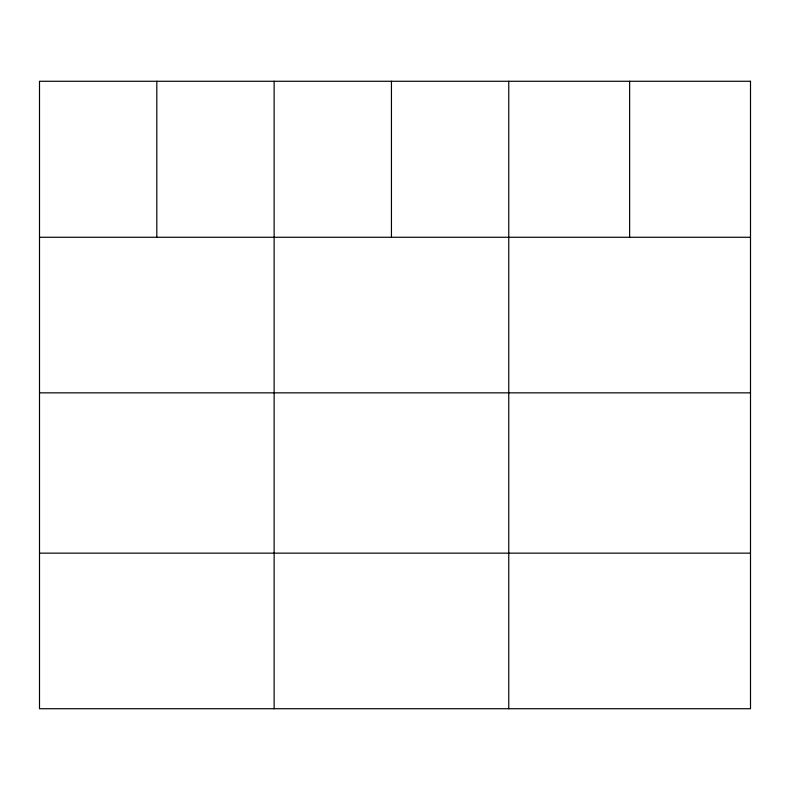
<?xml version="1.0" encoding="UTF-8"?>
<svg xmlns="http://www.w3.org/2000/svg" width="790" height="790" viewBox="0 0 790 790"><rect width="100%" height="100%" fill="white"/><g stroke="black" fill="none" stroke-linecap="round" stroke-linejoin="round"><path stroke-width="1.19" d="M39.5 237.267L750.5 237.267M39.5 392.847L750.5 392.847M39.5 553.148L750.5 553.148M629.63 81.271L629.63 237.267M508.76 81.271L508.76 708.729M391.445 81.271L391.445 237.267M274.13 81.271L274.13 708.729M156.815 81.271L156.815 237.267M750.5 81.271L39.5 81.271L39.5 708.729L750.5 708.729L750.5 81.271"/></g></svg>
